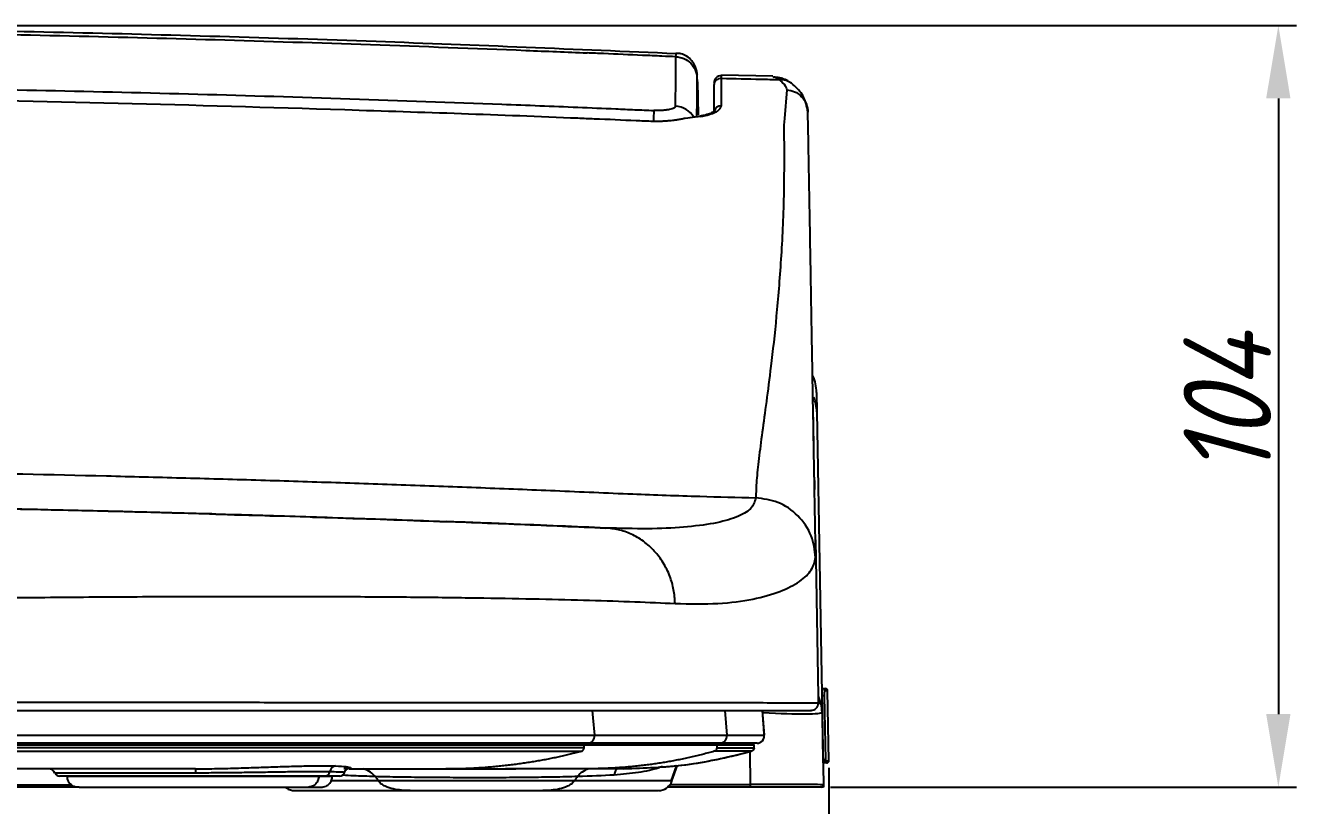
# Model space of a CAD drawing. Header units: millimetres. Extents: x 136 to 1356, y 36 to 868.
# Drawn here: x 1181.4 to 1355.7, y 134.5 to 241.5 of the extents above; entities that cross this region are included whole.
import ezdxf

# ---------------------------------------------------------------- set-up
doc = ezdxf.new("R2010")
doc.units = ezdxf.units.MM
doc.header["$LTSCALE"] = 20
doc.layers.add('____', color=7, linetype='Continuous')
doc.styles.add('style1', font='gbeitc.shx')
doc.styles.add('유형1', font='gbeitc.shx', dxfattribs={"height": 8})
doc.dimstyles.new('ISO-25', dxfattribs={"dimtxt": 2.5, "dimasz": 3, "dimexe": 1.25, "dimexo": 0.5, "dimgap": 1, "dimtad": 3, "dimtoh": 1, "dimdsep": 46, "dimtxsty": '유형1', "dimcen": 2.5, "dimclrd": 5, "dimclre": 5, "dimclrt": 5, "dimadec": 0, "dimazin": 0, "dimtfac": 1, "dimtmove": 0, "dimatfit": 3, "dimfxl": 1, "dimarcsym": 0})

# ---------------------------------------------------------------- blocks, each defined once
blk = doc.blocks.new('*D11')
at = {"layer": '____', "color": 2, "lineweight": -2, "transparency": 16777216}
for p, q in [((1291.55, 139.67), (1291.55, 74.8)), ((910.46, 139.26), (910.46, 74.8)), ((1281.55, 77.3), (920.46, 77.3))]:
    blk.add_line(p, q, dxfattribs=at)
at = {"layer": '____', "color": 2, "transparency": 16777216}
for points in [[(920.46, 78.96), (920.46, 75.63), (910.46, 77.3)], [(1281.55, 78.96), (1281.55, 75.63), (1291.55, 77.3)]]:
    blk.add_solid(points, dxfattribs=at)
at = {"layer": 'Defpoints', "color": 0, "transparency": 16777216}
for p in [(910.46, 140.26), (1291.55, 140.67), (910.46, 77.3)]:
    blk.add_point(p, dxfattribs=at)
at = {"layer": '____', "color": 2, "transparency": 16777216, "insert": (1101, 84.3), "char_height": 12, "attachment_point": 5, "style": 'style1'}
blk.add_mtext('381', dxfattribs=at)
blk = doc.blocks.new('*D12')
at = {"layer": '____', "color": 2, "lineweight": -2, "transparency": 16777216}
for p, q in [((841.8, 142.66), (841.8, 36.17)), ((1291.55, 139.67), (1291.55, 36.17)), ((851.8, 38.67), (1281.55, 38.67))]:
    blk.add_line(p, q, dxfattribs=at)
at = {"layer": '____', "color": 2, "transparency": 16777216}
for points in [[(851.8, 40.34), (851.8, 37.01), (841.8, 38.67)], [(1281.55, 40.34), (1281.55, 37.01), (1291.55, 38.67)]]:
    blk.add_solid(points, dxfattribs=at)
at = {"layer": 'Defpoints', "color": 0, "transparency": 16777216}
for p in [(841.8, 143.66), (1291.55, 140.67), (1291.55, 38.67)]:
    blk.add_point(p, dxfattribs=at)
at = {"layer": '____', "color": 2, "transparency": 16777216, "insert": (1066.67, 45.67), "char_height": 12, "attachment_point": 5, "style": 'style1'}
blk.add_mtext('450', dxfattribs=at)
blk = doc.blocks.new('*D13')
at = {"layer": '____', "color": 2, "lineweight": -2, "transparency": 16777216}
for p, q in [((1101.8, 241.48), (1355.69, 241.48)), ((1353.19, 231.48), (1353.19, 147.06)), ((1291.8, 137.06), (1355.69, 137.06))]:
    blk.add_line(p, q, dxfattribs=at)
at = {"layer": '____', "color": 2, "transparency": 16777216}
for points in [[(1351.52, 231.48), (1354.85, 231.48), (1353.19, 241.48)], [(1351.52, 147.06), (1354.85, 147.06), (1353.19, 137.06)]]:
    blk.add_solid(points, dxfattribs=at)
at = {"layer": 'Defpoints', "color": 0, "transparency": 16777216}
for p in [(1100.8, 241.48), (1290.8, 137.06), (1353.19, 137.06)]:
    blk.add_point(p, dxfattribs=at)
at = {"layer": '____', "color": 2, "transparency": 16777216, "insert": (1346.19, 189.27), "char_height": 12, "attachment_point": 5, "rotation": 90, "style": 'style1'}
blk.add_mtext('104', dxfattribs=at)

msp = doc.modelspace()

# ---------------------------------------------------------------- linework, layer by layer
at = {"color": 7, "linetype": 'Continuous', "lineweight": 25}
for p, q in [((1273.53, 233.74), (1273.62, 229.24)), ((1283.88, 234.54), (1276.83, 234.67)), ((1275.8, 233.26), (1275.8, 229.48)), ((1285.8, 232.66), (1285.45, 228.7)), ((1272.2, 228.77), (1271.87, 228.73)), ((1273.92, 228.98), (1272.55, 228.82)), ((1285.45, 228.7), (1285.39, 227.79)), ((1288.69, 229.58), (1288.61, 229.89)), ((1288.69, 229.44), (1288.68, 229.58)), ((1288.69, 229.44), (1288.69, 229.59)), ((1288.76, 225.48), (1288.69, 229.44)), ((1288.77, 224.66), (1288.76, 225.48)), ((1289.86, 191.17), (1289.9, 188.48)), ((1289.48, 183.9), (1289.39, 189.09)), ((1289.9, 188.48), (1290.62, 147.31)), ((1289.57, 179.09), (1289.59, 177.86)), ((1239.07, 173.45), (1239.12, 173.45)), ((1239.07, 173.45), (1239.12, 173.45)), ((1289.71, 170.97), (1290.08, 149.5)), ((1290.68, 150.56), (1291.08, 150.56)), ((1291.55, 140.67), (1291.38, 150.27)), ((1290.92, 149.57), (1290.62, 149.56)), ((1290.78, 140.76), (1290.62, 149.56)), ((1290.92, 149.57), (1291.07, 140.77)), ((1277.28, 147.56), (1277.57, 144.15)), ((1282.4, 147.56), (1282.7, 144.15)), ((1290.62, 147.31), (1290.8, 137.37)), ((1278.58, 142.86), (1278.58, 142.93)), ((1282.7, 144.15), (1282.7, 144.19)), ((1282.7, 144.15), (1282.7, 144.15)), ((1280.82, 137.4), (1280.74, 141.92)), ((1281.29, 142.86), (1281.29, 142.91)), ((1281.29, 142.44), (1281.29, 142.86)), ((1281.3, 142.48), (1281.3, 142.91)), ((1240.59, 139.56), (1239.05, 139.56)), ((1258.35, 139.56), (1247.22, 139.56)), ((1263.44, 139.56), (1263.99, 139.6)), ((1269.91, 137.86), (1270.7, 140.06)), ((1270.77, 140.06), (1269.98, 137.89)), ((1290.74, 140.76), (1290.78, 140.76)), ((1290.79, 140.36), (1290.74, 140.36)), ((1291.07, 140.77), (1290.78, 140.76)), ((1291.25, 140.36), (1290.79, 140.36)), ((1187.14, 138.56), (1187.15, 138.56)), ((1164.1, 137.38), (1187.66, 137.38)), ((1188.58, 137.06), (1164.1, 137.06)), ((1280.82, 137.06), (1269.39, 137.06)), ((1269.79, 137.4), (1280.82, 137.4)), ((1280.82, 137.06), (1280.82, 137.4)), ((1290.5, 137.06), (1280.82, 137.06)), ((1290.8, 137.06), (1290.5, 137.06)), ((1290.8, 137.37), (1290.8, 137.06))]:
    msp.add_line(p, q, dxfattribs=at)
at = {"color": 7, "linetype": 'Continuous', "lineweight": 25, "flags": 128}
for points in [[(1270.53, 230.38), (1270.53, 231.02), (1270.55, 233.65), (1270.58, 237.18)], [(1273.46, 234.3), (1273.44, 231.17), (1273.42, 229), (1273.42, 228.94)], [(1276.83, 230.46), (1276.83, 230.9), (1276.83, 232.66), (1276.83, 234.23)], [(1207.5, 174.48), (1207.95, 174.47), (1208.46, 174.45), (1209.11, 174.43), (1209.54, 174.42), (1210.07, 174.4), (1212, 174.35), (1214.22, 174.28), (1214.6, 174.27), (1214.88, 174.26), (1215.3, 174.25), (1216.34, 174.22), (1220.44, 174.09), (1220.77, 174.08), (1221.13, 174.07), (1221.51, 174.06), (1221.52, 174.05), (1221.52, 174.05), (1221.53, 174.05), (1221.53, 174.05), (1221.53, 174.05), (1221.53, 174.05), (1221.53, 174.05), (1221.53, 174.05), (1221.53, 174.05), (1221.53, 174.05), (1221.53, 174.05), (1221.53, 174.05), (1221.53, 174.05), (1221.53, 174.05), (1221.54, 174.05), (1221.54, 174.05), (1221.55, 174.05), (1221.55, 174.05), (1221.55, 174.05), (1221.55, 174.05), (1221.55, 174.05), (1221.56, 174.05), (1221.56, 174.05), (1221.56, 174.05), (1221.56, 174.05), (1221.56, 174.05), (1221.56, 174.05), (1221.56, 174.05), (1221.56, 174.05), (1221.56, 174.05), (1221.56, 174.05), (1221.56, 174.05), (1221.56, 174.05), (1221.56, 174.05), (1221.57, 174.05), (1221.59, 174.05), (1221.65, 174.05), (1221.94, 174.04), (1222.43, 174.03), (1224.36, 173.96), (1226.27, 173.9), (1228.16, 173.84), (1230.03, 173.77), (1231.88, 173.71), (1233.72, 173.64), (1235.54, 173.58), (1237.34, 173.51), (1238.23, 173.48), (1238.68, 173.47), (1238.92, 173.46), (1239.06, 173.45), (1239.1, 173.45), (1239.11, 173.45), (1239.11, 173.45), (1239.11, 173.45), (1239.11, 173.45), (1239.11, 173.45), (1239.11, 173.45), (1239.11, 173.45), (1239.11, 173.45), (1239.11, 173.45), (1239.11, 173.45), (1239.11, 173.45), (1239.11, 173.45), (1239.11, 173.45), (1239.11, 173.45), (1239.11, 173.45), (1239.11, 173.45), (1239.11, 173.45), (1239.11, 173.45), (1239.11, 173.45), (1239.11, 173.45), (1239.11, 173.45), (1239.11, 173.45), (1239.11, 173.45), (1239.11, 173.45), (1239.11, 173.45), (1239.12, 173.45), (1239.12, 173.45), (1239.12, 173.45)], [(1259.11, 147.56), (1259.2, 146.54), (1259.41, 144.15)]]:
    msp.add_lwpolyline(points, dxfattribs=at)
at = {"color": 7, "linetype": 'Continuous', "lineweight": 25}
for centre, radius, start, end in [((1276.8, 233.6), 1, 89.0184, 180.0653), ((1276.79, 233.24), 0.989, 87.7961, 179.2564), ((1270.43, 227.38), 3.01, 30.4984, 88.132), ((1276.79, 229.47), 0.993, 87.8958, 168.147), ((1440.76, 221.32), 173.42, 177.1906, 177.6623), ((1283.86, 191.06), 6, 1, 23.5796), ((1284.43, 188.38), 5.47, 1.0467, 22.7687), ((1290.68, 150.26), 0.299, 0.8769, 89.8859), ((1291.08, 150.26), 0.3, 0.6422, 90), ((1289.1, 148.56), 1, 270, 0.9988), ((1285.14, 147.21), 5.48, 1.0537, 24.8572), ((1281.7, 144.06), 1, 270.0007, 5.0006), ((1184.52, 138.56), 1, 23.9056, 89.8621), ((1224.05, 139.01), 0.951, 98.6004, 172.0421), ((1290.79, 140.66), 0.299, 270.1362, 1.1247), ((1291.25, 140.66), 0.3, 270, 1.0157), ((1186.07, 139.27), 0.7, 207.284, 270.0003), ((1222.46, 139.22), 0.65, 272.5486, 352.9043), ((1224.48, 139.27), 0.7, 269.9997, 338.7532), ((1268.17, 138.57), 2, 269.9963, 339.3586), ((1290.5, 137.36), 0.3, 270, 1)]:
    msp.add_arc(centre, radius, start, end, dxfattribs=at)
for centre, major_axis, ratio, start_param, end_param in [((1280.61, 147.95), (10.01, -0.63), 0.057409, 4.907524, 6.28782), ((1280.79, 137.36), (10, 0.01), 0.003914, 0.000066, 1.568585)]:
    msp.add_ellipse(centre, major_axis=major_axis, ratio=ratio, start_param=start_param, end_param=end_param, dxfattribs=at)
for points, knots in [([(1270.63, 237.59), (1256.91, 238.18), (1228.91, 239.38), (1186.59, 240.57), (1143.7, 241.35), (1115.1, 241.44), (1100.8, 241.48)], [0, 0, 0, 0, 0.242552, 0.495043, 0.747527, 1, 1, 1, 1]), ([(1100.8, 241.06), (1104.35, 241.06), (1111.46, 241.05), (1125.68, 240.99), (1143.45, 240.84), (1164.77, 240.54), (1193.19, 239.96), (1221.61, 239.14), (1245.71, 238.24), (1255.61, 237.83), (1258.4, 237.71)], [0, 0, 0, 0, 0.0625, 0.125, 0.25, 0.375, 0.5, 0.75, 0.875, 0.9242089, 0.9242089, 0.9242089, 0.9242089]), ([(1270.58, 237.18), (1269.94, 237.21), (1268.41, 237.27), (1265.1, 237.42), (1261.69, 237.57), (1259.16, 237.68), (1258.4, 237.71)], [0.92420889, 0.92420889, 0.92420889, 0.92420889, 0.93553243, 0.95115743, 0.98240743, 0.99569854, 0.99569854, 0.99569854, 0.99569854]), ([(1270.58, 237.18), (1270.58, 237.18), (1270.59, 237.43), (1270.6, 237.72), (1270.61, 237.64), (1270.62, 237.62)], [0, 0, 0, 0, 0.0000129, 0.7463823, 1, 1, 1, 1]), ([(1270.58, 237.18), (1270.96, 237.16), (1271.33, 237.08), (1272.03, 236.78), (1272.34, 236.56), (1272.87, 236.04), (1273.09, 235.72), (1273.38, 235.04), (1273.46, 234.67), (1273.46, 234.3)], [0, 0, 0, 0, 0.25, 0.25, 0.5, 0.5, 0.75, 0.75, 1, 1, 1, 1]), ([(1273.53, 233.79), (1273.52, 234.03), (1273.5, 234.49), (1273.49, 234.76), (1273.47, 234.99), (1273.44, 235.22), (1273.36, 235.55), (1273.17, 236.07), (1272.75, 236.71), (1272.09, 237.27), (1271.34, 237.62), (1270.83, 237.64), (1270.62, 237.65)], [0, 0, 0, 0, 0.2492208, 0.4622085, 0.5380097, 0.5717507, 0.6054624, 0.6670203, 0.7473899, 0.843241, 0.9335644, 1, 1, 1, 1]), ([(1273.53, 233.74), (1273.52, 234.02), (1273.51, 234.24), (1273.5, 234.56), (1273.49, 234.67), (1273.47, 234.81), (1273.47, 234.67), (1273.46, 234.3)], [0, 0, 0, 0, 0.25, 0.25, 0.5, 0.5, 1, 1, 1, 1]), ([(1276.83, 234.23), (1276.83, 234.4), (1276.83, 234.62), (1276.83, 234.56), (1276.83, 234.55)], [0, 0, 0, 0, 0.767686, 1, 1, 1, 1]), ([(1276.83, 234.23), (1278.62, 234.19), (1281.25, 234.13), (1283.88, 234.08), (1284.71, 234.07)], [0, 0, 0, 0, 0.683293, 1, 1, 1, 1]), ([(1283.88, 234.4), (1283.95, 234.41), (1284.24, 234.46), (1284.51, 234.24), (1284.71, 234.07)], [0, 0, 0, 0, 0.252557, 1, 1, 1, 1]), ([(1286.42, 233.55), (1285.96, 233.84), (1285.22, 234.31), (1284.47, 234.36), (1284.18, 234.37)], [0, 0, 0, 0, 0.610353, 1, 1, 1, 1]), ([(1284.71, 234.07), (1284.97, 233.85), (1285.52, 233.38), (1285.7, 232.91), (1285.8, 232.66)], [0, 0, 0, 0, 0.473704, 1, 1, 1, 1]), ([(1286.4, 233.51), (1286.17, 233.68), (1285.68, 234.03), (1285.05, 234.05), (1284.71, 234.07)], [0, 0, 0, 0, 0.456332, 1, 1, 1, 1]), ([(1100.8, 233.46), (1104.28, 233.46), (1107.75, 233.46), (1114.7, 233.44), (1118.18, 233.43), (1128.6, 233.37), (1135.55, 233.31), (1156.4, 233.09), (1170.3, 232.87), (1198.09, 232.27), (1211.98, 231.89), (1232.82, 231.2), (1239.77, 230.95), (1250.18, 230.55), (1253.66, 230.41), (1258.86, 230.19), (1260.6, 230.12), (1263.2, 230.01), (1264.07, 229.97), (1265.81, 229.89), (1266.67, 229.85), (1267.54, 229.82)], [0, 0, 0, 0, 0.0625, 0.0625, 0.125, 0.125, 0.25, 0.25, 0.5, 0.5, 0.75, 0.75, 0.875, 0.875, 0.9375, 0.9375, 0.96875, 0.96875, 0.984375, 0.984375, 1, 1, 1, 1]), ([(1285.79, 232.66), (1286.15, 232.6), (1286.9, 232.47), (1287.87, 231.75), (1288.55, 230.74), (1288.64, 229.96), (1288.69, 229.58)], [0, 0, 0, 0, 0.238678, 0.496205, 0.755672, 1, 1, 1, 1]), ([(1288.66, 229.88), (1288.46, 230.64), (1288.09, 232.13), (1286.97, 233.08), (1286.42, 233.55)], [0, 0, 0, 0, 0.509929, 1, 1, 1, 1]), ([(1259.39, 228.65), (1258.64, 228.68), (1247.24, 229.17), (1215.11, 230.24), (1180.22, 231.24), (1155.99, 231.4), (1152.48, 231.43)], [0, 0, 0, 0, 0.0209683, 0.3202013, 0.9017565, 1, 1, 1, 1]), ([(1270.53, 230.38), (1270.53, 230.34), (1270.51, 230.3), (1270.44, 230.21), (1270.38, 230.17), (1270.24, 230.1), (1270.15, 230.06), (1269.94, 229.99), (1269.82, 229.96), (1269.54, 229.91), (1269.39, 229.89), (1269.07, 229.85), (1268.89, 229.83), (1268.34, 229.8), (1267.95, 229.8), (1267.54, 229.82)], [0, 0, 0, 0, 0.125, 0.125, 0.25, 0.25, 0.375, 0.375, 0.5, 0.5, 0.625, 0.625, 0.75, 0.75, 1, 1, 1, 1]), ([(1273.92, 228.98), (1274.16, 229.03), (1275.17, 229.24), (1276.5, 229.72), (1276.72, 230.21), (1276.83, 230.46)], [0, 0, 0, 0, 0.133428, 0.566785, 1, 1, 1, 1]), ([(1267.14, 228.32), (1266.47, 228.35), (1263.89, 228.46), (1261.3, 228.57), (1259.39, 228.65)], [0, 0, 0, 0, 0.257811, 1, 1, 1, 1]), ([(1271.87, 228.73), (1271.68, 228.69), (1271.33, 228.62), (1270.8, 228.53), (1270.33, 228.47), (1269.92, 228.42), (1269.55, 228.38), (1269.23, 228.36), (1268.96, 228.34), (1268.71, 228.33), (1268.5, 228.32), (1268.31, 228.31), (1268.15, 228.31), (1268.01, 228.31), (1267.88, 228.31), (1267.77, 228.31), (1267.68, 228.31), (1267.6, 228.31), (1267.53, 228.31), (1267.48, 228.31), (1267.43, 228.31), (1267.39, 228.31), (1267.36, 228.31), (1267.33, 228.31), (1267.28, 228.32), (1267.22, 228.32), (1267.16, 228.32), (1267.14, 228.32)], [0, 0, 0, 0, 0.143822, 0.263485, 0.364919, 0.451675, 0.526283, 0.590674, 0.646391, 0.694697, 0.736644, 0.773117, 0.804854, 0.832472, 0.856478, 0.877287, 0.895242, 0.910634, 0.923726, 0.934767, 0.944003, 0.951676, 0.958014, 0.963225, 0.967497, 0.984582, 1, 1, 1, 1]), ([(1273.78, 229.01), (1273.64, 228.98), (1273.19, 228.89), (1272.61, 228.82), (1272.2, 228.77)], [0, 0, 0, 0, 0.305558, 1, 1, 1, 1]), ([(1275.85, 229.71), (1275.86, 229.71), (1275.88, 229.74), (1275.69, 229.58), (1275.2, 229.37), (1274.56, 229.16), (1274, 229.06), (1273.78, 229.01)], [0, 0, 0, 0, 0.079458, 0.312786, 0.561021, 0.82683, 1, 1, 1, 1]), ([(1285.39, 227.79), (1285.41, 224.51), (1285.44, 217.95), (1285.01, 209.27), (1284.37, 201.45), (1283.66, 195.05), (1282.98, 189.83), (1282.4, 185.62), (1281.93, 182.02), (1281.6, 178.98), (1281.56, 177.47), (1281.54, 176.71)], [0, 0, 0, 0, 0.125209, 0.250388, 0.375626, 0.500722, 0.600616, 0.700446, 0.800284, 0.900209, 1, 1, 1, 1]), ([(1289.39, 189.09), (1289.39, 189.09), (1289.35, 191.41), (1289.26, 196.8), (1289.11, 205.35), (1288.95, 214.66), (1288.83, 221.33), (1288.77, 224.66)], [0, 0, 0, 0, 0.00031, 0.2504, 0.500513, 0.750287, 1, 1, 1, 1]), ([(1289.57, 179.09), (1289.55, 179.99), (1289.51, 182.51), (1289.45, 185.63), (1289.41, 188.05), (1289.39, 188.93), (1289.39, 189.09)], [0, 0, 0, 0, 0.198313, 0.559313, 0.917132, 1, 1, 1, 1]), ([(1289.68, 172.89), (1289.67, 173.4), (1289.64, 175), (1289.57, 178.61), (1289.52, 181.81), (1289.48, 183.78), (1289.48, 183.9)], [0, 0, 0, 0, 0.184302, 0.579738, 0.974833, 1, 1, 1, 1]), ([(1100.8, 180.82), (1116.08, 180.77), (1146.64, 180.67), (1180.62, 180.03), (1202.74, 179.46), (1213.01, 179.17), (1223.28, 178.84), (1233.56, 178.49), (1243.81, 178.11), (1254.17, 177.7), (1261.11, 177.39), (1264.66, 177.24)], [0, 0, 0, 0, 0.279628, 0.559337, 0.621961, 0.684577, 0.74741, 0.81014, 0.872841, 0.934977, 1, 1, 1, 1]), ([(1281.54, 176.71), (1281.39, 176.19), (1281.08, 175.16), (1279, 174.01), (1275.9, 173.16), (1271.77, 172.64), (1266.84, 172.41), (1262.91, 172.52), (1260.95, 172.57)], [0, 0, 0, 0, 0.16739, 0.334623, 0.501594, 0.668201, 0.834187, 1, 1, 1, 1]), ([(1264.66, 177.24), (1267.72, 177.12), (1273.35, 176.92), (1278.97, 176.78), (1281.54, 176.71)], [0, 0, 0, 0, 0.543576, 1, 1, 1, 1]), ([(1289.74, 168.51), (1289.61, 169.53), (1289.34, 171.65), (1287.44, 174.39), (1284.7, 176.3), (1282.57, 176.58), (1281.54, 176.71)], [0, 0, 0, 0, 0.2406335, 0.5, 0.7593665, 1, 1, 1, 1]), ([(1100.8, 176.01), (1115.75, 175.96), (1145.66, 175.87), (1179.48, 175.24), (1202.24, 174.66), (1213.97, 174.32), (1225.69, 173.95), (1237.42, 173.54), (1249.16, 173.09), (1257.01, 172.75), (1260.95, 172.57)], [0, 0, 0, 0, 0.280029, 0.560141, 0.633288, 0.706417, 0.779892, 0.853025, 0.92615, 1, 1, 1, 1]), ([(1207.5, 174.48), (1204.6, 174.56), (1198.36, 174.73), (1188.03, 174.98), (1176.7, 175.23), (1164.86, 175.44), (1153.41, 175.62), (1142.48, 175.75), (1132.2, 175.85), (1121.79, 175.92), (1111.3, 175.96), (1104.31, 175.96), (1100.8, 175.97)], [0, 0, 0, 0, 0.099676, 0.2143, 0.328817, 0.441976, 0.554025, 0.643554, 0.73329, 0.822362, 0.911033, 1, 1, 1, 1]), ([(1260.95, 172.57), (1258.9, 172.66), (1254.83, 172.84), (1247.52, 173.14), (1241.88, 173.35), (1239.07, 173.45)], [0, 0, 0, 0, 0.33507, 0.66831, 1, 1, 1, 1]), ([(1270.47, 162.22), (1270.43, 162.85), (1270.33, 164.13), (1269.78, 166.03), (1268.89, 167.84), (1267.66, 169.46), (1266.17, 170.8), (1264.49, 171.78), (1262.73, 172.4), (1261.53, 172.52), (1260.95, 172.57)], [0, 0, 0, 0, 0.117282, 0.240938, 0.369241, 0.5, 0.630759, 0.759062, 0.882718, 1, 1, 1, 1]), ([(1289.74, 168.51), (1289.73, 169.27), (1289.72, 170.44), (1289.69, 172.26), (1289.68, 172.89)], [0, 0, 0, 0, 0.651993, 1, 1, 1, 1]), ([(1270.47, 162.22), (1272.5, 162.19), (1276.55, 162.11), (1281.27, 162.77), (1285.02, 163.82), (1287.68, 165.23), (1289.36, 166.83), (1289.61, 167.95), (1289.74, 168.51)], [0, 0, 0, 0, 0.166895, 0.333562, 0.500355, 0.667039, 0.833639, 1, 1, 1, 1]), ([(1100.8, 161.36), (1104.69, 161.48), (1112.46, 161.71), (1124.03, 162.02), (1135.47, 162.3), (1146.7, 162.53), (1158.52, 162.75), (1170.81, 162.93), (1183.4, 163.07), (1195.35, 163.16), (1206.59, 163.2), (1217.09, 163.21), (1226.88, 163.17), (1235.96, 163.1), (1244.32, 162.99), (1251.95, 162.85), (1258.84, 162.68), (1265.09, 162.47), (1268.68, 162.3), (1270.47, 162.22)], [0, 0, 0, 0, 0.050381, 0.100547, 0.150791, 0.201226, 0.251297, 0.3136, 0.376092, 0.438895, 0.501351, 0.563509, 0.625742, 0.688313, 0.750899, 0.813086, 0.875185, 0.937471, 1, 1, 1, 1]), ([(1290.97, 150.27), (1290.97, 150.26), (1290.95, 150.24), (1290.94, 150.12), (1290.92, 149.94), (1290.92, 149.75), (1290.92, 149.62), (1290.92, 149.57)], [0, 0, 0, 0, 0.215998, 0.431882, 0.64702, 0.861011, 1, 1, 1, 1]), ([(1291.27, 150.27), (1291.31, 150.27), (1291.39, 150.27), (1291.13, 150.27), (1290.97, 150.27)], [0, 0, 0, 0, 0.395485, 1, 1, 1, 1]), ([(1290.1, 148.58), (1290.14, 148.58), (1290.22, 148.58), (1290.38, 148.58), (1290.22, 148.58), (1289, 148.58), (1286.5, 148.58), (1282.78, 148.58), (1277.81, 148.59), (1271.62, 148.59), (1265.01, 148.6), (1258.37, 148.6), (1252.04, 148.6), (1245.16, 148.61), (1237.74, 148.61), (1229.78, 148.62), (1221.13, 148.62), (1211.78, 148.63), (1201.71, 148.63), (1191.07, 148.63), (1179.91, 148.64), (1168.16, 148.64), (1155.8, 148.64), (1146.43, 148.64), (1138.12, 148.65), (1131.68, 148.65), (1123.5, 148.65), (1115.99, 148.65), (1108.42, 148.65), (1103.34, 148.65), (1100.8, 148.65)], [0, 0, 0, 0, 0.06314, 0.126279, 0.189407, 0.237433, 0.285562, 0.333687, 0.381709, 0.428947, 0.476183, 0.508322, 0.54048, 0.572616, 0.60419, 0.635786, 0.667354, 0.700031, 0.732743, 0.76541, 0.797671, 0.829928, 0.863069, 0.896207, 0.902195, 0.926162, 0.944528, 0.962893, 0.981446, 1, 1, 1, 1]), ([(1290.08, 149.5), (1290.09, 149.23), (1290.1, 148.7), (1290.1, 148.62), (1290.1, 148.58)], [0, 0, 0, 0, 0.493877, 1, 1, 1, 1]), ([(1100.8, 147.56), (1105.5, 147.56), (1114.91, 147.56), (1128.9, 147.56), (1142.38, 147.56), (1155.26, 147.56), (1167.49, 147.56), (1179.25, 147.56), (1190.38, 147.56), (1200.87, 147.56), (1210.73, 147.56), (1220.02, 147.56), (1228.72, 147.56), (1236.81, 147.56), (1244.76, 147.56), (1252.44, 147.56), (1259.73, 147.56), (1266.22, 147.56), (1271.88, 147.56), (1276.81, 147.56), (1280.9, 147.56), (1284.09, 147.56), (1286.45, 147.56), (1288.02, 147.56), (1288.93, 147.56), (1289.28, 147.56), (1289.18, 147.56), (1289.1, 147.56)], [0, 0, 0, 0, 0.034472, 0.06902, 0.10349, 0.136049, 0.168724, 0.201415, 0.233997, 0.265974, 0.298066, 0.330244, 0.362451, 0.394611, 0.426632, 0.464752, 0.502965, 0.541223, 0.57946, 0.6176, 0.657179, 0.696835, 0.736569, 0.776346, 0.816102, 0.855748, 1, 1, 1, 1]), ([(1282.7, 144.19), (1282.69, 144.25), (1282.69, 144.37), (1282.62, 145.22), (1282.55, 146.23), (1282.49, 147.16), (1282.46, 147.54)], [0, 0, 0, 0, 0.299862, 0.562915, 0.825969, 1, 1, 1, 1]), ([(1100.8, 144.15), (1105.26, 144.15), (1109.69, 144.15), (1118.48, 144.15), (1122.84, 144.15), (1131.51, 144.15), (1135.81, 144.15), (1141.15, 144.15), (1142.22, 144.15), (1144.34, 144.15), (1147.51, 144.15), (1150.63, 144.15), (1160.92, 144.15), (1168.81, 144.15), (1178.28, 144.15), (1180.15, 144.15), (1183.86, 144.15), (1185.7, 144.15), (1191.12, 144.15), (1194.61, 144.15), (1204.76, 144.15), (1211.08, 144.15), (1219.98, 144.15), (1222.84, 144.15), (1227, 144.15), (1228.36, 144.15), (1231.04, 144.15), (1232.35, 144.15), (1236.21, 144.15), (1238.67, 144.15), (1243.39, 144.15), (1245.63, 144.15), (1252.06, 144.15), (1255.93, 144.15), (1259.41, 144.15)], [0, 0, 0, 0, 0.0625, 0.0625, 0.125, 0.125, 0.1875, 0.1875, 0.203125, 0.203125, 0.21875, 0.25, 0.25, 0.375, 0.375, 0.40625, 0.40625, 0.4375, 0.4375, 0.5, 0.5, 0.625, 0.625, 0.6875, 0.6875, 0.71875, 0.71875, 0.75, 0.75, 0.8125, 0.8125, 0.875, 0.875, 1, 1, 1, 1]), ([(1258.5, 143.06), (1255.03, 143.06), (1251.19, 143.06), (1242.69, 143.06), (1238.04, 143.06), (1231.66, 143.06), (1230.36, 143.06), (1227.7, 143.06), (1226.34, 143.06), (1222.21, 143.06), (1219.36, 143.06), (1210.52, 143.06), (1204.23, 143.06), (1194.14, 143.06), (1190.67, 143.06), (1185.28, 143.06), (1183.45, 143.06), (1179.76, 143.06), (1177.9, 143.06), (1168.47, 143.06), (1160.63, 143.06), (1150.39, 143.06), (1147.29, 143.06), (1144.13, 143.06), (1142.02, 143.06), (1140.96, 143.06), (1135.65, 143.06), (1131.36, 143.06), (1122.74, 143.06), (1118.4, 143.06), (1109.65, 143.06), (1105.24, 143.06), (1100.8, 143.06)], [0, 0, 0, 0, 0.125, 0.125, 0.25, 0.25, 0.28125, 0.28125, 0.3125, 0.3125, 0.375, 0.375, 0.5, 0.5, 0.5625, 0.5625, 0.59375, 0.59375, 0.625, 0.625, 0.75, 0.75, 0.78125, 0.796875, 0.796875, 0.8125, 0.8125, 0.875, 0.875, 0.9375, 0.9375, 1, 1, 1, 1]), ([(1258.5, 143.06), (1258.62, 143.06), (1258.75, 143.09), (1258.98, 143.2), (1259.09, 143.28), (1259.26, 143.49), (1259.33, 143.61), (1259.41, 143.87), (1259.42, 144.01), (1259.41, 144.15)], [0, 0, 0, 0, 0.25, 0.25, 0.5, 0.5, 0.75, 0.75, 1, 1, 1, 1]), ([(1276.59, 143.06), (1275.6, 143.06), (1274.47, 143.06), (1272.63, 143.06), (1271.99, 143.06), (1270.65, 143.06), (1269.96, 143.06), (1268.51, 143.06), (1267.74, 143.06), (1266.14, 143.06), (1265.29, 143.06), (1262.6, 143.06), (1260.63, 143.06), (1258.5, 143.06)], [0, 0, 0, 0, 0.25, 0.25, 0.375, 0.375, 0.5, 0.5, 0.625, 0.625, 0.75, 0.75, 1, 1, 1, 1]), ([(1259.41, 144.15), (1259.95, 144.15), (1260.47, 144.15), (1261.5, 144.15), (1262.01, 144.15), (1263.49, 144.15), (1264.43, 144.15), (1266.23, 144.16), (1267.08, 144.16), (1268.69, 144.16), (1269.46, 144.16), (1270.92, 144.16), (1271.61, 144.15), (1272.95, 144.15), (1273.59, 144.15), (1275.44, 144.15), (1276.58, 144.15), (1277.57, 144.15)], [0, 0, 0, 0, 0.0625, 0.0625, 0.125, 0.125, 0.25, 0.25, 0.375, 0.375, 0.5, 0.5, 0.625, 0.625, 0.75, 0.75, 1, 1, 1, 1]), ([(1276.59, 143.06), (1276.73, 143.06), (1276.86, 143.09), (1277.11, 143.2), (1277.22, 143.28), (1277.41, 143.49), (1277.48, 143.61), (1277.56, 143.87), (1277.58, 144.01), (1277.57, 144.15)], [0, 0, 0, 0, 0.25, 0.25, 0.5, 0.5, 0.75, 0.75, 1, 1, 1, 1]), ([(1281.7, 143.06), (1281.64, 143.06), (1281.19, 143.06), (1279.48, 143.06), (1278.24, 143.06), (1276.59, 143.06)], [0, 0, 0, 0, 0.5, 0.5, 1, 1, 1, 1]), ([(1277.57, 144.15), (1278.4, 144.15), (1279.12, 144.15), (1280.37, 144.15), (1281.43, 144.15), (1282.08, 144.15), (1282.54, 144.15), (1282.67, 144.15), (1282.7, 144.15)], [0, 0, 0, 0, 0.25, 0.25, 0.5, 0.75, 0.75, 1, 1, 1, 1]), ([(1282.36, 143.32), (1282.39, 143.34), (1282.47, 143.41), (1282.57, 143.55), (1282.65, 143.74), (1282.7, 143.94), (1282.7, 144.08), (1282.7, 144.15)], [0, 0, 0, 0, 0.106639, 0.32998, 0.55332, 0.77666, 1, 1, 1, 1]), ([(1100.8, 142.86), (1105.23, 142.86), (1109.63, 142.86), (1118.34, 142.86), (1122.66, 142.86), (1131.23, 142.86), (1135.48, 142.86), (1141.81, 142.86), (1143.9, 142.86), (1147.04, 142.86), (1148.08, 142.86), (1150.16, 142.86), (1151.19, 142.86), (1160.43, 142.86), (1168.27, 142.86), (1179.52, 142.86), (1183.18, 142.86), (1187.67, 142.86), (1188.56, 142.86), (1190.33, 142.86), (1191.21, 142.86), (1193.83, 142.86), (1195.54, 142.86), (1203.97, 142.86), (1210.25, 142.86), (1222, 142.86), (1227.46, 142.86), (1233.82, 142.86), (1235.07, 142.86), (1237.52, 142.86), (1238.71, 142.86), (1242.21, 142.86), (1244.43, 142.86), (1250.76, 142.86), (1254.57, 142.86), (1257.99, 142.86)], [0, 0, 0, 0, 0.0625, 0.0625, 0.125, 0.125, 0.1875, 0.1875, 0.21875, 0.21875, 0.234375, 0.234375, 0.25, 0.25, 0.375, 0.375, 0.4375, 0.4375, 0.453125, 0.453125, 0.46875, 0.46875, 0.5, 0.5, 0.625, 0.625, 0.75, 0.75, 0.78125, 0.78125, 0.8125, 0.8125, 0.875, 0.875, 1, 1, 1, 1]), ([(1257.99, 142.44), (1256.27, 142.44), (1254.44, 142.45), (1250.57, 142.45), (1248.54, 142.45), (1242.17, 142.45), (1237.54, 142.45), (1227.45, 142.45), (1222, 142.45), (1214.59, 142.45), (1213.08, 142.45), (1209.99, 142.45), (1208.43, 142.45), (1203.67, 142.45), (1200.4, 142.45), (1190.33, 142.45), (1183.23, 142.45), (1173.84, 142.45), (1171.94, 142.45), (1169.04, 142.45), (1168.07, 142.45), (1166.11, 142.45), (1165.12, 142.45), (1160.17, 142.45), (1156.16, 142.45), (1143.97, 142.45), (1135.63, 142.46), (1122.8, 142.46), (1118.46, 142.46), (1111.88, 142.46), (1109.66, 142.46), (1105.23, 142.46), (1103.02, 142.46), (1100.8, 142.46)], [0, 0, 0, 0, 0.0625, 0.0625, 0.125, 0.125, 0.25, 0.25, 0.375, 0.375, 0.40625, 0.40625, 0.4375, 0.4375, 0.5, 0.5, 0.625, 0.625, 0.65625, 0.65625, 0.671875, 0.671875, 0.6875, 0.6875, 0.75, 0.75, 0.875, 0.875, 0.9375, 0.9375, 0.96875, 0.96875, 1, 1, 1, 1]), ([(1100.8, 141.97), (1103.01, 141.97), (1105.22, 141.97), (1109.64, 141.97), (1111.85, 141.97), (1118.42, 141.97), (1122.74, 141.97), (1135.55, 141.97), (1143.86, 141.97), (1156.02, 141.97), (1160.02, 141.97), (1164.96, 141.97), (1165.94, 141.97), (1167.9, 141.97), (1168.87, 141.97), (1171.76, 141.97), (1173.66, 141.97), (1183.02, 141.97), (1190.1, 141.97), (1200.15, 141.97), (1203.41, 141.97), (1208.16, 141.97), (1209.72, 141.97), (1212.8, 141.97), (1214.3, 141.97), (1221.69, 141.96), (1227.14, 141.96), (1237.2, 141.96), (1241.82, 141.96), (1248.18, 141.96), (1250.21, 141.96), (1254.07, 141.96), (1255.89, 141.96), (1257.61, 141.96)], [0, 0, 0, 0, 0.03125, 0.03125, 0.0625, 0.0625, 0.125, 0.125, 0.25, 0.25, 0.3125, 0.3125, 0.328125, 0.328125, 0.34375, 0.34375, 0.375, 0.375, 0.5, 0.5, 0.5625, 0.5625, 0.59375, 0.59375, 0.625, 0.625, 0.75, 0.75, 0.875, 0.875, 0.9375, 0.9375, 1, 1, 1, 1]), ([(1238.7, 139.56), (1239, 139.56), (1239.6, 139.56), (1240.5, 139.58), (1241.39, 139.61), (1242.27, 139.64), (1243.15, 139.69), (1244.02, 139.74), (1244.88, 139.81), (1245.74, 139.88), (1246.58, 139.97), (1247.42, 140.06), (1248.26, 140.16), (1249.08, 140.27), (1249.9, 140.39), (1250.71, 140.51), (1251.51, 140.64), (1252.3, 140.78), (1253.09, 140.93), (1253.86, 141.09), (1254.63, 141.25), (1255.39, 141.42), (1256.14, 141.59), (1256.88, 141.77), (1257.37, 141.9), (1257.61, 141.96)], [0, 0, 0, 0, 0.0472757, 0.0942105, 0.140803, 0.1870542, 0.2329649, 0.2785356, 0.3237666, 0.3686583, 0.4132106, 0.4574234, 0.5012963, 0.5448236, 0.5879994, 0.6308216, 0.673288, 0.7153967, 0.7571458, 0.7985336, 0.8395584, 0.8802188, 0.9205134, 0.9604408, 1, 1, 1, 1]), ([(1257.61, 141.96), (1257.63, 141.97), (1257.68, 141.98), (1257.74, 142.01), (1257.79, 142.05), (1257.84, 142.09), (1257.88, 142.14), (1257.92, 142.19), (1257.94, 142.24), (1257.96, 142.29), (1257.98, 142.34), (1257.99, 142.39), (1257.99, 142.43), (1257.99, 142.44)], [0, 0, 0, 0, 0.106407, 0.209623, 0.309673, 0.406582, 0.500382, 0.591105, 0.678788, 0.763471, 0.845199, 0.924024, 1, 1, 1, 1]), ([(1257.99, 142.44), (1257.99, 142.49), (1257.99, 142.63), (1257.99, 142.77), (1257.99, 142.86)], [0.98864898, 0.98864898, 0.98864898, 0.98864898, 0.9921875, 1, 1, 1, 1]), ([(1257.99, 142.86), (1258.21, 142.86), (1258.65, 142.86), (1259.29, 142.86), (1259.92, 142.86), (1260.54, 142.86), (1261.14, 142.86), (1261.73, 142.86), (1262.3, 142.86), (1262.86, 142.86), (1263.4, 142.86), (1264.64, 142.86), (1266.52, 142.86), (1268.79, 142.86), (1270.9, 142.86), (1272.46, 142.86), (1273.59, 142.86), (1274.31, 142.86), (1274.98, 142.86), (1275.61, 142.86), (1276, 142.86), (1276.19, 142.86)], [0, 0, 0, 0, 0.0257807, 0.0513851, 0.0768142, 0.1020691, 0.1271509, 0.1520607, 0.1767998, 0.2013691, 0.2257701, 0.2500038, 0.3717109, 0.4999962, 0.6208671, 0.7499965, 0.8027373, 0.8541041, 0.9041006, 0.952731, 1, 1, 1, 1]), ([(1275.83, 141.96), (1275.56, 141.88), (1275.03, 141.74), (1274.23, 141.53), (1273.43, 141.34), (1272.63, 141.15), (1271.83, 140.97), (1271.03, 140.81), (1270.23, 140.65), (1269.43, 140.51), (1268.63, 140.38), (1267.83, 140.25), (1267.03, 140.14), (1266.23, 140.04), (1265.43, 139.95), (1264.64, 139.86), (1263.85, 139.79), (1263.05, 139.73), (1262.26, 139.68), (1261.48, 139.63), (1260.69, 139.6), (1259.91, 139.58), (1259.13, 139.56), (1258.61, 139.56), (1258.35, 139.56)], [0, 0, 0, 0, 0.046769, 0.093437, 0.14, 0.186454, 0.232796, 0.279021, 0.325126, 0.371107, 0.416962, 0.462685, 0.508275, 0.553727, 0.599039, 0.644206, 0.689227, 0.734097, 0.778814, 0.823375, 0.867777, 0.912017, 0.956092, 1, 1, 1, 1]), ([(1263.99, 139.6), (1266.82, 139.7), (1272.55, 139.91), (1278.12, 141.27), (1280.93, 141.96)], [0, 0, 0, 0, 0.494898, 1, 1, 1, 1]), ([(1263.99, 139.6), (1266.76, 139.7), (1272.49, 139.9), (1278.05, 141.26), (1280.93, 141.96)], [0, 0, 0, 0, 0.483779, 1, 1, 1, 1]), ([(1276.19, 142.44), (1276.19, 142.33), (1276.15, 142.22), (1276.02, 142.05), (1275.93, 141.99), (1275.83, 141.96)], [0, 0, 0, 0, 0.5, 0.5, 1, 1, 1, 1]), ([(1280.93, 141.96), (1280.86, 141.96), (1280.4, 141.96), (1279.13, 141.96), (1278.61, 141.96), (1277.68, 141.96), (1277.34, 141.96), (1276.62, 141.96), (1276.23, 141.96), (1275.83, 141.96)], [0, 0, 0, 0, 0.5, 0.5, 0.75, 0.75, 0.875, 0.875, 1, 1, 1, 1]), ([(1276.19, 142.86), (1276.19, 142.76), (1276.19, 142.63), (1276.19, 142.48), (1276.19, 142.44)], [0.98864294, 0.98864294, 0.98864294, 0.98864294, 0.99645544, 1, 1, 1, 1]), ([(1276.19, 142.86), (1277.83, 142.86), (1279.07, 142.86), (1280.77, 142.86), (1281.23, 142.86), (1281.29, 142.86)], [0, 0, 0, 0, 0.5, 0.5, 1, 1, 1, 1]), ([(1276.19, 142.44), (1276.6, 142.44), (1276.98, 142.44), (1277.7, 142.44), (1278.04, 142.44), (1278.97, 142.44), (1279.5, 142.44), (1280.77, 142.44), (1281.23, 142.44), (1281.29, 142.44)], [0, 0, 0, 0, 0.125, 0.125, 0.25, 0.25, 0.5, 0.5, 1, 1, 1, 1]), ([(1281.29, 142.44), (1281.29, 142.33), (1281.26, 142.22), (1281.12, 142.05), (1281.03, 141.99), (1280.93, 141.96)], [0, 0, 0, 0, 0.5, 0.5, 1, 1, 1, 1]), ([(1281.29, 142.44), (1281.29, 142.33), (1281.26, 142.22), (1281.13, 142.05), (1281.03, 141.99), (1280.93, 141.96)], [0, 0, 0, 0, 0.5, 0.5, 1, 1, 1, 1]), ([(1280.93, 141.96), (1280.93, 141.96), (1280.93, 141.96), (1280.93, 141.96), (1280.93, 141.96), (1280.93, 141.96), (1280.93, 141.96), (1280.93, 141.96), (1280.93, 141.96), (1280.93, 141.96)], [0, 0, 0, 0, 0.0000387722, 0.0000387722, 0.0000387722, 0.0000775444, 0.0000775444, 0.0000775444, 0.0001264745, 0.0001264745, 0.0001264745, 0.0001264745]), ([(1281.29, 142.44), (1281.29, 142.44), (1281.29, 142.44), (1281.29, 142.44), (1281.29, 142.44), (1281.29, 142.44), (1281.29, 142.44), (1281.29, 142.44), (1281.29, 142.44), (1281.29, 142.44), (1281.29, 142.44), (1281.29, 142.44), (1281.29, 142.44)], [0, 0, 0, 0, 0.0000391333, 0.0000391333, 0.0000391333, 0.0000782665, 0.0000782665, 0.0000782665, 0.0001173998, 0.0001173998, 0.0001173998, 0.0001357659, 0.0001357659, 0.0001357659, 0.0001357659]), ([(1204.72, 139.56), (1203.28, 139.56), (1201.82, 139.56), (1199.6, 139.56), (1198.85, 139.56), (1197.92, 139.56), (1197.73, 139.56), (1197.36, 139.56), (1196.99, 139.56), (1196.61, 139.56), (1196.23, 139.56), (1196.03, 139.56), (1192.71, 139.56), (1189.52, 139.56), (1185.87, 139.56), (1185.46, 139.56), (1184.64, 139.56), (1184.23, 139.56), (1183.42, 139.56), (1183.02, 139.56), (1182.39, 139.56), (1182.17, 139.56), (1181.74, 139.56), (1179.82, 139.56), (1177.88, 139.56), (1174.4, 139.56), (1172.65, 139.56), (1170.45, 139.56), (1170.01, 139.56), (1169.13, 139.56), (1168.69, 139.56), (1167.8, 139.56), (1167.34, 139.56), (1166.44, 139.56), (1165.98, 139.56), (1161.88, 139.56), (1158.2, 139.56), (1154.02, 139.56), (1153.55, 139.56), (1152.86, 139.56), (1152.63, 139.56), (1152.16, 139.56), (1151.92, 139.56), (1150.71, 139.56), (1149.75, 139.56), (1146.84, 139.56), (1144.9, 139.56), (1141.02, 139.56), (1139.08, 139.56), (1136.14, 139.56), (1135.15, 139.56), (1133.18, 139.56), (1132.19, 139.56), (1129.22, 139.56), (1127.24, 139.56), (1124.25, 139.56), (1123.25, 139.56), (1121.26, 139.56), (1120.27, 139.56), (1119.26, 139.56)], [0, 0, 0, 0, 0.0625, 0.0625, 0.09375, 0.09375, 0.101562, 0.101562, 0.109375, 0.117187, 0.117187, 0.125, 0.125, 0.25, 0.25, 0.265625, 0.265625, 0.28125, 0.28125, 0.296875, 0.296875, 0.304687, 0.304687, 0.3125, 0.375, 0.375, 0.4375, 0.4375, 0.453125, 0.453125, 0.46875, 0.46875, 0.484375, 0.484375, 0.5, 0.5, 0.625, 0.625, 0.640625, 0.640625, 0.648437, 0.648437, 0.65625, 0.65625, 0.6875, 0.6875, 0.75, 0.75, 0.8125, 0.8125, 0.84375, 0.84375, 0.875, 0.875, 0.9375, 0.9375, 0.96875, 0.96875, 1, 1, 1, 1]), ([(1204.72, 139.56), (1204.97, 139.56), (1205.22, 139.56), (1205.71, 139.56), (1205.96, 139.57), (1206.7, 139.57), (1207.19, 139.58), (1208.66, 139.61), (1209.64, 139.63), (1211.54, 139.69), (1212.47, 139.72), (1213.82, 139.77), (1214.27, 139.78), (1215.15, 139.81), (1215.58, 139.83), (1216.86, 139.87), (1217.67, 139.9), (1218.82, 139.93), (1219.19, 139.94), (1219.91, 139.96), (1220.26, 139.96), (1221.26, 139.98), (1221.87, 139.98), (1222.97, 139.97), (1223.47, 139.96), (1223.91, 139.95)], [0, 0, 0, 0, 0.03125, 0.03125, 0.0625, 0.0625, 0.125, 0.125, 0.25, 0.25, 0.375, 0.375, 0.4375, 0.4375, 0.5, 0.5, 0.625, 0.625, 0.6875, 0.6875, 0.75, 0.75, 0.875, 0.875, 1, 1, 1, 1]), ([(1204.75, 138.98), (1204.75, 139.15), (1204.74, 139.3), (1204.73, 139.51), (1204.73, 139.56), (1204.72, 139.56)], [0, 0, 0, 0, 0.5, 0.5, 1, 1, 1, 1]), ([(1223.91, 139.95), (1224.5, 139.93), (1224.97, 139.9), (1225.49, 139.84), (1225.63, 139.82), (1225.85, 139.77), (1225.93, 139.75), (1226.03, 139.71), (1226.04, 139.69), (1226.01, 139.65), (1225.96, 139.63), (1225.8, 139.6), (1225.69, 139.58), (1225.47, 139.57), (1225.4, 139.57), (1225.27, 139.56), (1225.2, 139.56), (1225.13, 139.56), (1225.08, 139.56), (1225.06, 139.56), (1225.03, 139.56)], [0, 0, 0, 0, 0.25, 0.25, 0.375, 0.375, 0.5, 0.5, 0.625, 0.625, 0.75, 0.75, 0.875, 0.875, 0.9375, 0.9375, 0.96875, 0.984375, 0.984375, 1, 1, 1, 1]), ([(1225.14, 139.02), (1225.15, 139.06), (1225.18, 139.21), (1225.34, 139.4), (1225.52, 139.55), (1225.67, 139.62), (1225.77, 139.65), (1225.77, 139.65), (1225.78, 139.65)], [0, 0, 0, 0, 0.060421, 0.219522, 0.36279, 0.508306, 0.701408, 1, 1, 1, 1]), ([(1225.77, 139.56), (1227.96, 139.56), (1232.65, 139.56), (1236.6, 139.56), (1238.7, 139.56)], [0, 0, 0, 0, 0.468487, 1, 1, 1, 1]), ([(1229.33, 138.54), (1229.13, 138.74), (1228.69, 139.22), (1228.07, 139.44), (1227.73, 139.56)], [0, 0, 0, 0, 0.438032, 1, 1, 1, 1]), ([(1237.81, 139.56), (1239.07, 139.56), (1241.45, 139.56), (1244.32, 139.56), (1246.57, 139.56), (1247.74, 139.56), (1248.69, 139.56), (1248.65, 139.56), (1248.63, 139.56)], [0, 0, 0, 0, 0.274354, 0.515079, 0.722506, 0.896913, 0.971432, 1, 1, 1, 1]), ([(1258.62, 139.56), (1258.31, 139.44), (1257.73, 139.2), (1257.3, 138.75), (1257.1, 138.54)], [0, 0, 0, 0, 0.5380503, 1, 1, 1, 1]), ([(1263.44, 139.56), (1263.41, 139.56), (1263.22, 139.56), (1262.8, 139.56), (1262.47, 139.56), (1262.29, 139.56), (1261.86, 139.56), (1261.62, 139.56), (1261.1, 139.56), (1260.82, 139.56), (1259.88, 139.56), (1259.16, 139.56), (1258.35, 139.56)], [0, 0, 0, 0, 0.25, 0.375, 0.375, 0.5, 0.5, 0.625, 0.625, 0.75, 0.75, 1, 1, 1, 1]), ([(1262.12, 138.75), (1263.25, 138.85), (1265.56, 139.06), (1267.75, 139.53), (1268.55, 139.85), (1268.73, 139.92)], [0, 0, 0, 0, 0.428679, 0.870335, 1, 1, 1, 1]), ([(1262.49, 139.56), (1262.43, 139.48), (1262.25, 139.26), (1262.17, 138.94), (1262.12, 138.75)], [0, 0, 0, 0, 0.37978, 1, 1, 1, 1]), ([(1290.79, 140.36), (1290.79, 140.36), (1290.79, 140.37), (1290.78, 140.42), (1290.78, 140.51), (1290.78, 140.63), (1290.78, 140.72), (1290.78, 140.76)], [0, 0, 0, 0, 0.143051, 0.35797, 0.572097, 0.785898, 1, 1, 1, 1]), ([(1291.07, 140.77), (1291.08, 140.75), (1291.08, 140.73), (1291.08, 140.7), (1291.08, 140.68), (1291.08, 140.67), (1291.09, 140.67), (1291.09, 140.67)], [0, 0, 0, 0, 0.213318, 0.426745, 0.641019, 0.856497, 1, 1, 1, 1]), ([(1291.09, 140.67), (1291.1, 140.67), (1291.2, 140.67), (1291.46, 140.67), (1291.46, 140.67), (1291.45, 140.67)], [0, 0, 0, 0, 0.06223, 0.311167, 1, 1, 1, 1]), ([(1204.75, 138.98), (1203.73, 138.98), (1201.6, 138.98), (1198.45, 138.98), (1195.42, 138.98), (1192.65, 138.98), (1190.27, 138.98), (1188.31, 138.98), (1186.79, 138.98), (1185.83, 138.98), (1185.39, 138.98), (1185.47, 138.98), (1185.49, 138.98)], [0, 0, 0, 0, 0.1002321, 0.2081228, 0.3191551, 0.4257344, 0.5353009, 0.6418404, 0.7490544, 0.8593484, 0.9710723, 1, 1, 1, 1]), ([(1222.49, 138.57), (1222.01, 138.57), (1221.45, 138.57), (1220.19, 138.57), (1219.48, 138.57), (1217.93, 138.57), (1217.09, 138.57), (1215.33, 138.57), (1214.39, 138.57), (1212.42, 138.57), (1211.4, 138.57), (1209.33, 138.57), (1208.27, 138.57), (1206.1, 138.57), (1205.02, 138.57), (1202.88, 138.57), (1201.81, 138.57), (1199.69, 138.57), (1198.67, 138.57), (1196.7, 138.57), (1195.74, 138.57), (1193.92, 138.57), (1193.06, 138.57), (1191.48, 138.57), (1190.75, 138.57), (1189.42, 138.57), (1188.83, 138.57), (1187.82, 138.57), (1187.39, 138.57), (1186.7, 138.57), (1186.45, 138.57), (1186.13, 138.57), (1186.05, 138.57), (1186.07, 138.57)], [0, 0, 0, 0, 0.0625, 0.0625, 0.125, 0.125, 0.1875, 0.1875, 0.25, 0.25, 0.3125, 0.3125, 0.375, 0.375, 0.4375, 0.4375, 0.5, 0.5, 0.5625, 0.5625, 0.625, 0.625, 0.6875, 0.6875, 0.75, 0.75, 0.8125, 0.8125, 0.875, 0.875, 0.9375, 0.9375, 1, 1, 1, 1]), ([(1187.07, 138.56), (1187.08, 138.44), (1187.09, 138.2), (1187.22, 137.87), (1187.42, 137.58), (1187.72, 137.3), (1188.26, 137.05), (1188.55, 137.07), (1188.76, 137.08)], [0, 0, 0, 0, 0.093049, 0.187733, 0.279655, 0.37107, 0.564046, 1, 1, 1, 1]), ([(1187.15, 138.56), (1187.15, 138.56), (1187.14, 138.56), (1187.93, 138.56), (1189.39, 138.56), (1191.49, 138.56), (1194.1, 138.56), (1197.15, 138.56), (1200.51, 138.56), (1204.06, 138.56), (1207.65, 138.56), (1211.15, 138.56), (1214.42, 138.56), (1217.33, 138.56), (1219.83, 138.56), (1221.01, 138.56), (1221.6, 138.56)], [0, 0, 0, 0, 0.048582, 0.121774, 0.194967, 0.26813, 0.341309, 0.414516, 0.487723, 0.560902, 0.634066, 0.707258, 0.780451, 0.853614, 0.926793, 1, 1, 1, 1]), ([(1223.11, 139.14), (1222.27, 139.15), (1221.21, 139.16), (1219.62, 139.15), (1219.28, 139.14), (1218.59, 139.14), (1218.24, 139.13), (1217.13, 139.12), (1216.36, 139.11), (1215.14, 139.09), (1214.72, 139.08), (1213.88, 139.07), (1213.45, 139.06), (1212.16, 139.04), (1211.27, 139.03), (1209.45, 139.01), (1208.52, 139), (1206.64, 138.98), (1205.7, 138.98), (1204.75, 138.98)], [0, 0, 0, 0, 0.25, 0.25, 0.3125, 0.3125, 0.375, 0.375, 0.5, 0.5, 0.5625, 0.5625, 0.625, 0.625, 0.75, 0.75, 0.875, 0.875, 1, 1, 1, 1]), ([(1220.25, 137.06), (1220.51, 137.06), (1220.97, 137.06), (1221.19, 137.06), (1221.58, 137.06), (1221.91, 137.06), (1222.23, 137.06), (1222.56, 137.16), (1222.84, 137.32), (1223.05, 137.49), (1223.24, 137.72), (1223.43, 138.07), (1223.46, 138.36), (1223.48, 138.56)], [0, 0, 0, 0, 0.326339, 0.592026, 0.69304, 0.736751, 0.778677, 0.824234, 0.850113, 0.878398, 0.908579, 0.939699, 1, 1, 1, 1]), ([(1221.6, 138.56), (1221.6, 138.38), (1221.57, 138.19), (1221.44, 137.82), (1221.33, 137.65), (1221.07, 137.35), (1220.91, 137.24), (1220.58, 137.09), (1220.41, 137.06), (1220.25, 137.06)], [0, 0, 0, 0, 0.25, 0.25, 0.5, 0.5, 0.75, 0.75, 1, 1, 1, 1]), ([(1221.6, 138.56), (1222.05, 138.56), (1222.97, 138.56), (1223.5, 138.56), (1223.43, 138.56), (1223.41, 138.56)], [0, 0, 0, 0, 0.444066, 0.887958, 1, 1, 1, 1]), ([(1224.48, 138.57), (1224.46, 138.57), (1224.28, 138.57), (1223.78, 138.57), (1223.58, 138.57), (1223.09, 138.57), (1222.81, 138.57), (1222.49, 138.57)], [0, 0, 0, 0, 0.5, 0.5, 0.75, 0.75, 1, 1, 1, 1]), ([(1225.09, 139.03), (1225.08, 139.04), (1225.07, 139.07), (1224.41, 139.11), (1223.52, 139.13), (1223.11, 139.14)], [0, 0, 0, 0, 0.265399, 0.659781, 1, 1, 1, 1]), ([(1229.79, 137.89), (1228.66, 137.89), (1226.4, 137.89), (1224.25, 137.89), (1223.37, 137.89), (1223.32, 137.89)], [0, 0, 0, 0, 0.484437, 0.968875, 1, 1, 1, 1]), ([(1224.9, 138.72), (1225.38, 138.69), (1226.74, 138.62), (1228.31, 138.57), (1229.33, 138.54)], [0, 0, 0, 0, 0.350938, 1, 1, 1, 1]), ([(1229.33, 138.54), (1229.85, 138.52), (1230.38, 138.51), (1231.47, 138.48), (1232.03, 138.47), (1233.72, 138.44), (1234.86, 138.43), (1237.19, 138.4), (1238.38, 138.39), (1240.19, 138.39), (1240.8, 138.38), (1242.01, 138.38), (1242.62, 138.38), (1244.44, 138.38), (1245.64, 138.38), (1247.44, 138.39), (1248.04, 138.39), (1249.23, 138.4), (1249.83, 138.41), (1251.6, 138.43), (1252.74, 138.44), (1254.97, 138.48), (1256.05, 138.51), (1257.1, 138.54)], [0, 0, 0, 0, 0.0625, 0.0625, 0.125, 0.125, 0.25, 0.25, 0.375, 0.375, 0.4375, 0.4375, 0.5, 0.5, 0.625, 0.625, 0.6875, 0.6875, 0.75, 0.75, 0.875, 0.875, 1, 1, 1, 1]), ([(1256.63, 137.89), (1254.59, 137.89), (1252.43, 137.89), (1249.6, 137.89), (1249.03, 137.89), (1247.88, 137.89), (1247.29, 137.89), (1245.55, 137.89), (1244.38, 137.89), (1242.05, 137.89), (1240.89, 137.89), (1239.13, 137.89), (1238.55, 137.89), (1237.4, 137.89), (1236.83, 137.89), (1235.14, 137.89), (1234.03, 137.89), (1232.41, 137.89), (1231.88, 137.89), (1230.83, 137.89), (1230.3, 137.89), (1229.79, 137.89)], [0, 0, 0, 0, 0.25, 0.25, 0.3125, 0.3125, 0.375, 0.375, 0.5, 0.5, 0.625, 0.625, 0.6875, 0.6875, 0.75, 0.75, 0.875, 0.875, 0.9375, 0.9375, 1, 1, 1, 1]), ([(1234.12, 136.57), (1233.73, 136.57), (1233.34, 136.59), (1232.57, 136.66), (1232.19, 136.71), (1231.43, 136.89), (1231.06, 137.01), (1230.53, 137.26), (1230.36, 137.36), (1230.05, 137.59), (1229.91, 137.73), (1229.79, 137.89)], [0, 0, 0, 0, 0.25, 0.25, 0.5, 0.5, 0.75, 0.75, 0.875, 0.875, 1, 1, 1, 1]), ([(1256.63, 137.89), (1256.52, 137.73), (1256.38, 137.59), (1256.06, 137.36), (1255.89, 137.26), (1255.37, 137.01), (1254.99, 136.89), (1254.24, 136.71), (1253.86, 136.66), (1253.09, 136.59), (1252.7, 136.57), (1252.31, 136.57)], [0, 0, 0, 0, 0.125, 0.125, 0.25, 0.25, 0.5, 0.5, 0.75, 0.75, 1, 1, 1, 1]), ([(1269.96, 137.89), (1269.97, 137.89), (1270, 137.89), (1269.2, 137.89), (1267.65, 137.89), (1265.39, 137.89), (1262.49, 137.89), (1259.51, 137.89), (1257.43, 137.89), (1256.63, 137.89)], [0, 0, 0, 0, 0.0966162, 0.2573494, 0.4180858, 0.5788222, 0.7395348, 0.9002471, 1, 1, 1, 1]), ([(1188.75, 137.06), (1188.94, 137.06), (1189.34, 137.06), (1190.71, 137.06), (1192.62, 137.06), (1195.03, 137.06), (1197.82, 137.06), (1200.91, 137.06), (1204.16, 137.06), (1207.45, 137.06), (1210.66, 137.06), (1213.67, 137.06), (1216.34, 137.06), (1218.63, 137.06), (1219.71, 137.06), (1220.25, 137.06)], [0, 0, 0, 0, 0.072865, 0.150127, 0.227389, 0.30465, 0.38191, 0.459171, 0.536433, 0.613694, 0.690955, 0.768217, 0.845478, 0.922739, 1, 1, 1, 1]), ([(1217.04, 137.06), (1217.08, 137.02), (1217.27, 136.83), (1217.71, 136.63), (1218.12, 136.59), (1218.32, 136.57)], [0, 0, 0, 0, 0.132055, 0.566027, 1, 1, 1, 1]), ([(1218.32, 136.57), (1218.4, 136.57), (1218.56, 136.57), (1219.05, 136.57), (1219.38, 136.57), (1219.98, 136.57), (1220.2, 136.57), (1220.69, 136.57), (1220.95, 136.57), (1221.78, 136.57), (1222.4, 136.57), (1223.44, 136.57), (1223.8, 136.57), (1224.56, 136.57), (1224.96, 136.57), (1226.19, 136.57), (1227.07, 136.57), (1228.92, 136.57), (1229.89, 136.57), (1231.43, 136.57), (1231.96, 136.57), (1233.02, 136.57), (1233.57, 136.57), (1234.12, 136.57)], [0, 0, 0, 0, 0.125, 0.125, 0.25, 0.25, 0.3125, 0.3125, 0.375, 0.375, 0.5, 0.5, 0.5625, 0.5625, 0.625, 0.625, 0.75, 0.75, 0.875, 0.875, 0.9375, 0.9375, 1, 1, 1, 1]), ([(1234.12, 136.57), (1235.56, 136.57), (1237.04, 136.57), (1239.34, 136.57), (1240.12, 136.57), (1241.67, 136.57), (1242.44, 136.57), (1244.76, 136.57), (1246.3, 136.57), (1249.38, 136.57), (1250.87, 136.57), (1252.31, 136.57)], [0, 0, 0, 0, 0.25, 0.25, 0.375, 0.375, 0.5, 0.5, 0.75, 0.75, 1, 1, 1, 1]), ([(1252.31, 136.57), (1253.28, 136.57), (1255.23, 136.57), (1258.21, 136.57), (1261.15, 136.57), (1263.84, 136.57), (1265.94, 136.57), (1267.38, 136.57), (1268.12, 136.57), (1268.09, 136.57), (1268.08, 136.57)], [0, 0, 0, 0, 0.1063671, 0.2127342, 0.3532676, 0.4938012, 0.6343544, 0.7749076, 0.9154604, 1, 1, 1, 1])]:
    msp.add_open_spline(points, degree=3, knots=knots, dxfattribs=at)
for points in [[(1229.33, 138.54), (1229.48, 138.32), (1229.64, 138.1), (1229.79, 137.89)], [(1257.1, 138.54), (1256.95, 138.32), (1256.79, 138.1), (1256.63, 137.89)], [(1257.1, 138.54), (1258.91, 138.59), (1260.58, 138.66), (1262.12, 138.75)]]:
    msp.add_open_spline(points, degree=3, dxfattribs=at)

# ---------------------------------------------------------------- dimensions: what is measured, and where the dimension line sits
at = {"layer": '____', "color": 2}
dim = msp.add_linear_dim(base=(1353.19, 137.06), p1=(1100.8, 241.48), p2=(1290.8, 137.06), angle=90, dimstyle='ISO-25', override={"dimtxt": 12, "dimasz": 10, "dimexe": 2.5, "dimexo": 1, "dimtoh": 0, "dimdec": 0, "dimtxsty": 'style1', "dimcen": -1, "dimclrd": 2, "dimclre": 2, "dimclrt": 2, "dimtdec": 0}, dxfattribs=at)
dim.commit()
dim.dimension.update_dxf_attribs({"geometry": '*D13', "text_midpoint": (1346.19, 189.27)})
for base, p1, p2, picture, middle in [((1291.55, 38.67), (841.8, 143.66), (1291.55, 140.67), '*D12', (1066.67, 45.67)), ((910.46, 77.3), (1291.55, 140.67), (910.46, 140.26), '*D11', (1101, 84.3))]:
    dim = msp.add_linear_dim(base=base, p1=p1, p2=p2, dimstyle='ISO-25', override={"dimtxt": 12, "dimasz": 10, "dimexe": 2.5, "dimexo": 1, "dimtoh": 0, "dimdec": 0, "dimtxsty": 'style1', "dimcen": -1, "dimclrd": 2, "dimclre": 2, "dimclrt": 2, "dimtdec": 0}, dxfattribs=at)
    dim.commit()
    dim.dimension.update_dxf_attribs({"geometry": picture, "text_midpoint": middle})

doc.saveas('drawing.dxf')
